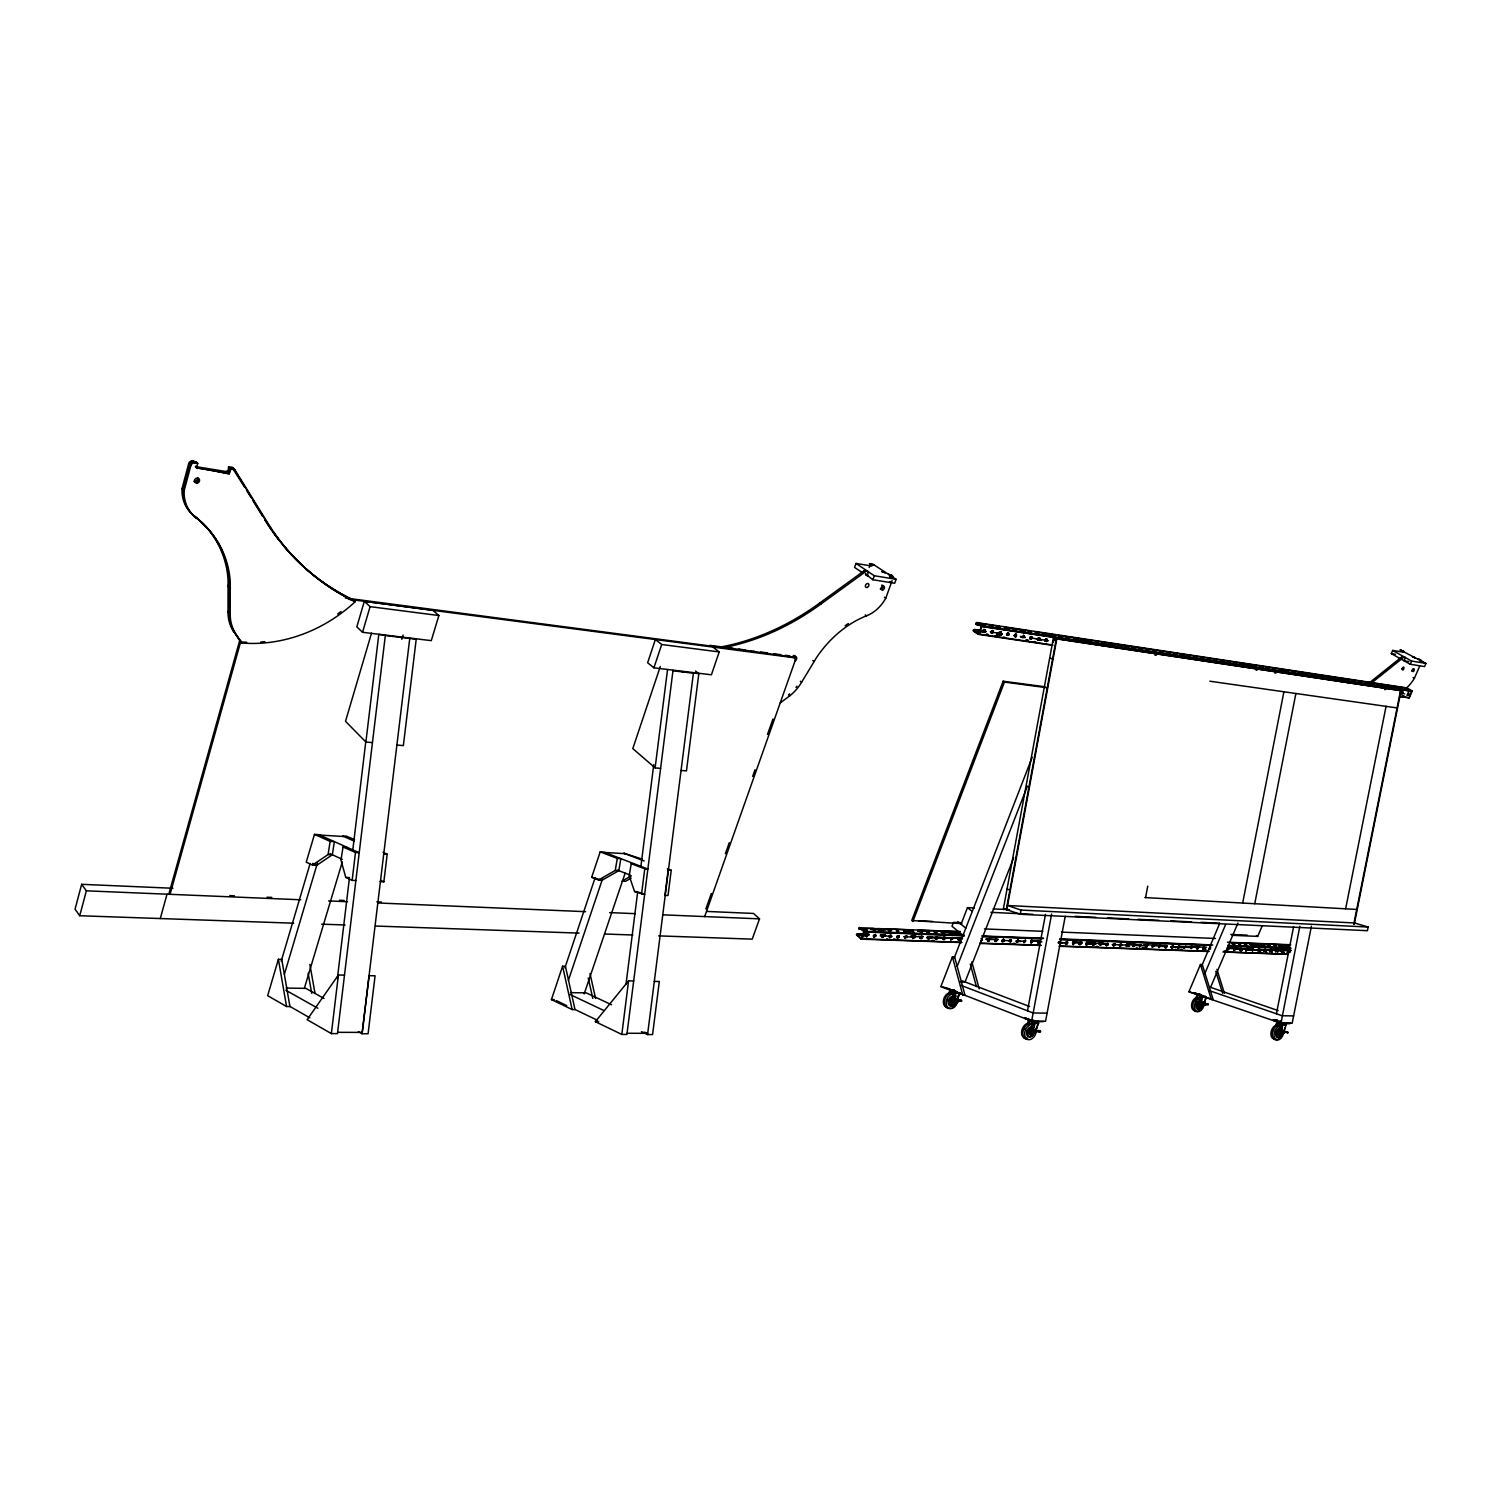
<?xml version="1.0" encoding="UTF-8"?>
<svg xmlns="http://www.w3.org/2000/svg" width="1501" height="1501" viewBox="0 0 1501 1501"><rect width="100%" height="100%" fill="white"/><g stroke="black" fill="none" stroke-linecap="round" stroke-linejoin="round"><path stroke-width="1.5" d="M911.295 930.789L914.015 932.29L911.238 931.07M289.58 552.724A275.959 238.152 -58 0 0 352.604 599.518L353.748 600.588A276.184 238.227 -58 0 1 272.919 531.579A276.222 238.621 -57.9 0 0 353.936 600.738L355.08 601.807A142.182 125.427 -42 0 1 241.811 643.01L232.73 630.251A45.143 38.726 -39.7 0 1 228.002 611.808L228.058 579.799A112.2 98.015 -31.4 0 0 194.192 515.912A38.369 34.335 -39.8 0 1 182.053 488.5L188.694 463.584A3.471 3.133 -38.5 0 1 192.372 460.845L196.687 462.383L192.372 460.845M241.811 643.01L234.944 632.54A45.218 38.782 -39.6 0 1 230.216 614.059L230.272 581.994A112.387 98.184 -31.2 0 0 196.35 518.014A38.426 34.392 -39.6 0 1 184.191 490.546L182.053 488.5M1076.611 640.833L981.748 626.536C978.483 617.699 969.327 626.367 983.324 625.485M1200.068 1005.445L1200.012 1005.745M953.773 1002.387L954.036 1001.355L954.242 1002.33M903.564 930.489L905.891 931.783L903.677 930.376L913.077 930.751M955.987 991.41L953.717 991.973L955.143 991.41L955.799 992.611L954.974 999.816L961.991 1000.904L956.7 1000.698L954.917 999.197M1013.794 630.082C1019.423 630.795 1009.066 627.737 1016.046 630.12M883.076 930.526C876.415 929.813 886.453 930.808 880.149 929.701M1097.944 946.418L1096.405 946.399M906.904 936.324L905.103 937.994L906.51 935.892M960.434 938.425C958.764 943.435 956.794 936.117 960.434 938.425L936.999 937.412M954.43 1001.899A5.704 3.846 -48 0 0 953.904 1002.574L953.022 1001.599L954.861 1001.261M987.264 940.264C989.197 944.373 991.016 935.892 987.602 940.114M994.769 941.052L996.964 939.307M996.927 939.607C996.401 944.936 992.611 937.45 997.114 939.532M1011.393 939.87C1006.496 939.194 1011.674 944.561 1010.923 939.664C1006.42 941.521 1012.875 943.529 1011.149 939.664M1032.707 940.958L1030.755 942.816L1032.013 940.508M1037.66 942.647L1039.949 941.146L1038.054 943.135M1145.957 649.164C1152.618 652.072 1143.33 647.231 1147.402 650.44M1201.232 1006.158L1201.475 1005.201L1200.931 1006.214M1276.056 1031.994C1282.905 1035.446 1278.008 1027.435 1287.464 1032.613M1024.282 636.086L1022.256 637.587L1023.945 635.486M1201.006 1006.739C1198.511 1004.788 1204.327 1004.282 1200.969 1006.702M1196.297 1003.869C1198.323 1013.269 1205.472 1001.674 1208.305 1004.263M1200.519 1005.989L1201.288 1005.051M1199.712 1005.276L1198.999 1006.608L1202.507 996.101L1200.444 1007.377M1281.197 1032.801L1279.509 1035.146M1065.522 943.679C1067.136 938.782 1068.975 945.893 1065.316 943.754M1074.435 942.534L1073.046 944.392M1033.213 1031.3C1031.168 1027.585 1029.855 1041.075 1031.506 1031.262L1032.801 1031.243M1081.264 942.797L1080.739 944.523L1079.163 944.485M1201.475 1005.464L1201.494 1005.407A5.197 3.809 -43.7 0 1 1202.245 1004.788A9.888 7.224 -43.7 0 0 1204.646 1002.161L1206.372 997.433M1088.056 943.041L1085.973 944.729M953.904 1000.567L947.919 1000.454L951.653 1001.317L954.486 999.066L953.454 1000.529M1094.829 943.303L1093.178 945.18M1106.237 945.198L1107.607 943.379M1086.086 944.711L1086.818 942.909L1108.207 943.51L1107.982 945.255L1106.35 945.611M1281.31 1033.945L1280.916 1033.42M953.416 1001.824L955.499 992.292L953.717 991.973L955.368 991.335L953.792 992.067L955.143 991.41L955.255 992.461M1141.21 945.048L1139.859 946.85M1201.738 1004.319L1201.644 1007.265M1028.617 1025.314L1029.555 1020.042A5.16 0.938 10.9 0 0 1033.87 1021.262L1034.921 1021.712C1035.728 1026.778 1028.56 1036.985 1033.682 1032.613M1147.702 945.292L1146.089 947.131M1152.224 946.906L1153.556 945.105M950.677 993.887L950.414 990.529M1158.659 947.15L1160.273 945.311M1166.99 946.024C1165.658 950.508 1163.5 944.448 1167.084 945.743M950.79 990.66L950.884 989.703L950.658 990.791M959.664 992.536L957.676 998.071A10.976 7.374 -48 0 1 955.743 1000.304L955.612 1000.417M1029.029 1024.339L1029.555 1020.042M1028.673 1025.558L1029.217 1020.005L1027.191 1024.001M1184.101 948.088L1185.903 946.343M1196.616 948.557C1198.192 943.885 1199.731 950.64 1196.41 948.632M1198.511 947.206C1196.991 951.784 1195.415 945.123 1198.717 947.131M1200.5 994.975L1197.198 994.431L1195.209 1001.017M1277.933 1022.05C1274.612 1022.894 1289.622 1024.639 1290.672 1023.213M1281.91 1033.87L1281.329 1032.726L1281.704 1034.414A7.58 4.803 -71.2 0 1 1280.897 1036.197M1277.126 1026.084L1276.713 1021.749L1277.145 1023.288M1245.98 950.827L1247.387 948.613L1245.736 950.64M1245.699 950.377L1247.256 948.613M337.369 978.539L349.358 878.648M352.697 850.767L365.794 741.588M372.454 742.601L365.888 742.019L378.796 634.435L385.363 635.242L337.462 1033.626L331.365 1033.607L307.123 1019.686L338.4 975.012L344.479 975.143M331.365 1033.607L338.4 975.012M352.135 880.374L355.474 852.53L343.035 846.958L340.99 860.204L345.755 877.391L352.135 880.374L355.887 880.543M409.754 638.45L362.21 1032.407L337.65 1032.332M362.097 1033.739L369.115 975.669L375.081 975.781L368.083 1033.757L362.097 1033.739L358.326 1031.619M380.166 881.631L383.862 881.8L387.183 854.238L382.999 852.38M1265.512 949.739C1264.011 954.148 1262.566 947.75 1265.737 949.664M625.973 984.525L637.681 891.913M640.889 866.452L653.761 764.591M660.609 768.381L655.111 767.893L667.532 669.634M673.03 670.29L626.911 1034.452L621.808 1034.433L628.581 980.847L633.685 980.96M641.527 894.315L644.755 868.873L631.227 863.657L629.182 875.777L634.567 891.538L644.661 894.465L639.445 892.382M654.323 981.41L659.314 981.504L652.579 1034.564L647.569 1034.564L693.424 673.011L698.828 673.668L686.464 770.914L681.06 770.445M671.228 870.28L668.02 895.515L664.943 895.365L668.151 870.111L671.228 870.28L667.345 868.798M1014.92 943.379L1013.269 943.36M954.598 997.508L955.405 991.523L951.221 1000.942M1033.363 1022.819C1030.08 1020.718 1038.598 1021.993 1043.777 1021.562M228.584 466.792L229.709 467.805L229.071 473.922L195.355 466.53L226.144 471.558L227.946 472.909L228.584 466.792L232.036 467.393L244.719 487.337M1032.557 1031.337L1034.921 1022.106M1401.446 693.837L1403.003 692.055M1032.819 1030.924L1033.964 1023.213L1037.848 1021.412M1413.285 668.808L1411.634 671.022M312.508 865.12L328.081 854.538L330.126 841.386L314.459 834.387L306.242 862.174L312.508 865.12L316.73 865.345L332.34 854.763L334.367 841.648L330.126 841.386M952.366 1003.719L952.872 1000.473L954.298 1000.435L953.604 1003.719M1208.305 1004.732C1202.751 1005.951 1198.999 1001.448 1202.507 996.101M869.06 934.86L856.377 934.616L861.199 939.194L864.107 931.314L964.28 935.123M875.196 930.245L872.287 929.232L874.989 930.47M1201.569 1002.874C1198.398 1008.766 1201.363 993.868 1205.566 996.364M1276.544 1032.707L1279.715 1035.502L1282.267 1023.907L1276.713 1021.749M949.439 1000.417L950.996 1000.623A2.233 1.595 -69 0 0 952.947 1003.325M950.921 1000.604L949.514 1000.417M960.021 1000.435C949.964 1008.991 955.068 998.709 961.015 1000.022C962.873 1003.606 951.672 996.082 952.403 1000.173M954.017 1003.775L954.73 1000.06L954.355 1001.129M955.386 999.441L954.43 999.422M959.889 1000.173L961.203 1000.492L960.115 1000.116M598.524 880.018L615.26 870.449L617.286 858.422L600.194 851.855L591.675 877.259L598.524 880.018L602.089 880.205L618.825 870.655L620.832 858.647L617.286 858.422M1028.823 1031.206L1028.767 1031.093M1028.541 1031.431L1029.667 1031.45M1200.293 1004.263L1199.562 1007.321M1030.849 1030.718C1029.93 1027.472 1045.615 1033.682 1038.748 1030.474M1032.388 1034.564C1040.474 1024.958 1045.184 1037.247 1033.532 1029.555M1039.311 1031.206L1038.11 1030.643M1039.611 1031.318L1038.373 1030.831L1039.968 1031.243M1281.01 1032.05L1282.848 1023.813L1280.259 1024.376L1280.803 1022.688L1280.953 1023.701M1034.02 1030.662L1026.628 1030.868M1280.86 1032.444C1277.351 1040.906 1284.143 1029.48 1287.952 1032.519M1399.682 696.22L1409.27 697.796L1412.103 691.023L1406.962 687.908L1405.311 688.434L1407.619 689.128M1029.292 1019.592L1027.322 1024.132M1198.755 1004.3L1198.342 1004.15M1200.95 1007.19L1201.607 1004.244M1197.104 1004.357C1202.339 1004.751 1202.414 1000.323 1206.541 1004.019M1202.62 1003.325L1201.832 1002.799L1208.38 1004.413M1262.754 667.795L1260.258 667.063M952.703 990.679L953.885 990.848L947.994 988.408M1277.332 1032.313L1278.927 1032.632L1277.951 1032.275M1354.258 924.316L1401.033 690.666L1053.346 638.206L1003.437 908.555L1020.267 914.278L1367.411 930.695L1368.162 927.036L1354.521 922.965L1007.565 905.516L1021.036 910.075L1368.162 927.036M1006.308 909.531L1056.31 638.826L1401.033 690.666M1006.777 909.7L1056.798 638.938L1053.346 638.206M1281.366 1035.427L1281.047 1031.525M1277.464 1022.331L1283.036 1023.701L1281.085 1032.932C1280.147 1028.917 1291.385 1034.902 1287.051 1032.163M1286.094 1031.637L1287.426 1032.407M1020.267 914.278L1021.036 910.075M1024.733 1018.391L1033.401 1021.524M1027.491 1010.83L1045.484 914.39M1065.222 916.342L1045.578 1021.224L1031.637 1021.112L1051.638 914.015M1024.545 1017.847L1032.763 1021.9M1282.117 1031.825L1276.938 1032.519M1145.563 897.598L1147.74 886.172M1200.594 995.182L1201.513 995.651L1194.139 992.649M1242.678 903.039L1283.899 691.792M1254.742 903.715L1295.888 693.5M1364.615 682.561L1366.679 683.649M1188.923 991.767L1213.183 999.628L1202.282 964.543L1200.462 964.486L1188.923 991.767L1281.179 1023.25L1273.355 1020.042M1276.413 1013.794L1293.581 926.849M1279.921 1021.599L1280.766 1021.318M1280.991 1023.232L1299.828 926.323M1311.405 926.248L1292.173 1023.25L1280.672 1023.157M1345.628 908.799L1386.061 706.371M1353.733 924.335L1400.546 690.573M865.533 936.005L868.01 934.598M983.005 631.227L984.112 629.576L985.519 629.913M864.163 931.971L964.411 935.855M981.748 626.536L978.539 634.416L1052.445 645.317M1205.922 997.79L1204.384 1002.068A10 7.317 -43.7 0 1 1202.639 1004.113L1202.526 1004.207M1032.425 637.268L1030.118 636.893L1030.343 639.295M1032.144 637.456L1030.361 639.201M1282.529 952.385C1283.618 946.85 1280.372 955.255 1282.811 949.833M1029.123 1020.999L1028.485 1020.155A5.554 1.013 10.9 0 0 1032.125 1021.731L1034.771 1023.269L1038.429 1023.1M1202.339 1003.906L1201.832 1002.799M172.953 888.273L81.654 884.314L75.05 909.174L79.722 915.741L293.633 923.19M1412.085 691.379L1349.624 681.979M183.141 489.532L189.764 464.578A3.471 3.152 -38.3 0 1 193.441 461.82L197.738 463.377L196.462 467.561M184.191 490.546L190.852 465.591A3.49 3.152 -38.3 0 1 194.53 462.852L197.738 463.377M79.722 915.741L86.364 890.825L81.654 884.314M229.766 472.684L230.816 468.837L229.709 467.805L233.724 468.781L266.184 521.279A276.222 238.621 -57.9 0 0 271.812 529.947M943.003 938.8L944.429 937.187M945.198 937.994L943.773 939.607L942.741 938.932M990.941 632.296L992.799 630.608M160.269 918.556L167.024 894.183M1252.528 945.63L1250.145 944.429M239.766 640.252L169.106 893.076L170.045 894.315L240.911 640.927M941.802 932.796L944.598 933.022M934.054 940.564L932.327 940.395M1018.091 939.945C1015.877 945.292 1018.747 936.53 1016.796 942.497M1198.849 1005.238L1202.489 995.876M1200.444 1005.632L1201.419 1004.694M1280.578 1033.401L1280.691 1034.358L1281.235 1033.307M1025.221 940.208L1023.926 942.759L1025.821 940.62L1023.382 941.277L1024.526 942.459L1025.221 940.058M1276.769 1022.256L1275.719 1025.877L1277.595 1022.162M1196.034 998.915L1197.198 994.431M364.311 601.319L356.825 626.874L362.548 632.296L431.275 640.646L438.874 615.541L432.945 610.288L364.311 601.319L370.09 606.648L438.874 615.541M362.548 632.296L370.09 606.648M948.988 993.662L950.114 989.834L948.895 993.549M960.077 992.987L957.938 998.184A10.845 7.299 -48 0 1 955.293 1001.054M371.535 633.141L345.511 721.306L365.888 742.019M278.398 959.308L267.647 995.67L286.56 1006.514L289.937 1006.552L281.756 959.383L278.398 959.308L286.56 1006.514M281.212 961.184L310.163 863.394M284.402 974.243L317.48 862.812M401.799 639.276L403.075 635.017M1081.245 943.097C1078.863 947.694 1078.525 939.964 1081.527 942.984M304.44 988.014L342.322 861.874M1092.822 944.392L1095.017 943.228M1281.685 1030.812L1282.229 1032.069M1108.207 944.11L1106.049 945.274M1112.935 945.142L1114.98 943.773L1113.836 945.761M956.118 992.874L956.212 991.298M1132.73 945.874L1134.062 944.373M1134.643 945.105C1132.392 949.57 1132.092 942.065 1134.925 944.992M1203.239 995.895L1202.864 997.096L1205.209 997.508M1201.325 1004L1201.888 1002.987M1371.22 684.024L1373.265 684.137L1370.601 683.424M1257.838 950.546L1259.545 949.12L1258.307 951.24M1259.714 949.251C1255.249 948.707 1260.39 953.698 1259.47 949.064M653.911 667.814L661.697 644.511L655.374 639.501L647.644 662.748L653.911 667.814L711.399 674.793L719.204 651.941L712.787 647.006M660.309 666.482L632.803 748.605L655.111 767.893M867.09 930.489C861.18 926.755 870.073 932.477 864.22 929.269M551.43 999.572L562.594 966.231L565.427 966.288L575.014 1009.591L572.162 1009.554L551.43 999.572L554.244 999.61M564.901 967.845L595.203 877.522M568.391 980.341L602.576 878.742M1199.674 995.332L1201.869 996.007L1197.366 994.656L1202.113 995.82M584.17 993.906L625.129 873.226M1029.78 1031.75L1033.195 1021.787M1278.42 1032.801L1281.46 1023.907M1294.406 672.673L1291.854 671.491M705.845 908.968L711.305 893.508M725.358 853.731L729.261 842.68M752.676 776.392L755.022 769.769M767.518 734.421L772.977 718.96M704.644 916.661L796.093 658.001L785.586 655.862M865.57 574.132L872.888 579.742L894.671 583.251L896.097 579.292L873.019 564.226L869.398 563.625L871.875 566.046L855.983 563.438L854.557 567.397L861.893 572.331M869.21 567.472L870.618 563.532M867.559 575.784L868.272 571.675L864.745 570.418L868.272 571.675M872.888 579.742L874.314 575.746L855.983 563.438M953.754 1001.242L953.679 1002.499M706.69 911.426L753.502 913.452L759.525 918.856L752.226 939.138L658.639 935.874M780.314 702.843L789.807 695.807A38.313 28.5 -53.1 0 0 801.628 682.223L816.657 657.4A87.396 62.742 -54 0 1 866.546 615.823A31.258 22.965 -56.3 0 0 885.796 598.13L892.138 580.624M1258.457 945.874L1256.093 944.485M1032.444 1033.157L1032.388 1033.251A2.101 1.445 -69.2 0 1 1031.412 1034.32L1029.648 1033.288M1285.682 946.418L1287.914 946.474M866.208 928.894L859.285 929.213L858.778 928.012L960.377 931.502M1287.108 1023.007L1283.261 1023.025M985.838 631.808C980.059 629.632 965.312 627.287 978.577 634.398M976.382 624.435L976.513 622.953L999.722 626.499M961.559 942.365L861.218 938.763L863.919 931.765L964.13 935.498M978.652 633.91L981.485 626.367M1283.787 1022.95L1286.113 1022.875M1281.967 1032.876A10.226 7.711 -42.3 0 0 1284.424 1030.155L1286.151 1024.958L1284.762 1025.258M1279.546 945.874L1282.117 946.474M1279.415 1035.24L1279.265 1033.157M1285.325 1027.303L1284.143 1030.061A10.338 7.805 -42.3 0 1 1282.361 1032.163M1044.865 686.764L1003.137 681.229L911.707 920.545L961.822 923.64M912.889 921.52L1004.432 682.092L1046.159 687.627M953.36 922.702L951.99 926.267L963.023 935.273M961.034 924.278L967.488 907.636L974.487 907.974M952.422 956.812L940.789 986.776L965.03 995.351L954.617 956.887L952.422 956.812L962.835 995.313M954.186 958.032L1032.219 757.217M952.197 1001.336L951.09 1002.443M957.169 966.419L1027.397 786.13M1013.607 857.934L965.068 981.935L960.452 981.842M951.446 1001.036L955.311 991.279L954.411 992.292L957.263 991.786M1034.02 1021.712L1030.024 1031.844A2.101 1.445 -69.2 0 0 1030.061 1033.795M1281.235 1022.143L1279.452 1021.506M1279.34 1021.956L1280.991 1021.881M1282.286 1023.682L1278.664 1032.894A1.895 1.201 -71.2 0 0 1278.646 1034.658L1278.758 1034.864M1280.484 1021.449C1273.749 1022.5 1285.231 1024.977 1286.188 1023.063M1261.628 952.478L1260.371 952.441M1128.564 946.362L1129.54 946.268M1201.569 966.269L1219.769 923.246M1204.553 974.168L1225.585 924.616M1210.557 987.358L1237.95 923.021M1361.313 682.786L1359.118 682.092M1361.482 682.373L1360.225 682.167M1244.967 945.123L1246.543 944.692M1232.04 935.292L1257.669 936.399L1262.303 925.648M1403.285 652.072L1400.058 649.877L1425.95 663.404L1424.562 666.594L1410.208 664.249L1391.296 653.61L1392.665 650.421L1403.266 652.128M1405.349 657.551L1401.953 656.744L1405.349 657.551L1404.054 660.89L1408.895 661.547M1410.208 664.249L1411.597 661.059L1425.95 663.404M1406.306 688.152A25.555 15.01 -58.4 0 0 1414.43 678.208L1419.608 666.331M1409.045 697.552L1411.803 691.229L1406.812 688.246L1321.236 675.281M1137.608 947.938L1136.276 947.919M1197.685 995.538L1197.76 994.431M1281.085 1032.932L1281.329 1032.256M1034.302 1022.594L1034.771 1023.269A5.272 0.957 10.9 0 0 1038.842 1023.175L1038.317 1022.838M955.574 992.161L959.871 992.93M1032.669 1033.345L1032.913 1032.388L1032.482 1033.476M1032.763 1031.75L1032.313 1033.345M1331.349 678.264L1329.135 677.551M1331.5 677.889C1326.096 675.037 1333.001 679.071 1330.242 677.645M1225.829 950.827L1224.047 950.977M954.523 1002.593L954.73 1001.43M996.814 940.283L994.731 941.352M1282.267 1023.907L1282.999 1025.183M1144.25 947.844L1143.218 947.9M954.373 1000.66C951.071 996.12 955.856 1013.775 947.975 1000.116M1200.012 994.431L1198.68 994.6L1200.425 995.332L1197.817 995.201M1033.044 1022.594L1033.382 1022.444M1198.924 995.069L1200.331 994.9M1197.329 995.426L1198.755 995.257M1032.913 1030.249L1034.133 1030.193M1223.765 661.434L1221.045 661.097M1032.275 1032.35L1031.168 1034.227M1281.704 1034.414L1280.184 1034.076M227.946 472.909L196.331 467.787L228.377 473.603M1201.55 1006.402L1201.382 1004.582M1201.006 996.42L1201.869 996.007L1201.288 996.814M1030.868 940.883L1031.262 943.078L1032.932 941.483L1031.75 940.301L1030.868 940.883L1040.118 941.296M1058.899 942.44L1059.987 941.559M1072.915 942.666L1073.309 944.579L1074.66 943.041L1073.778 942.084L1072.915 942.666L1082.296 942.891M1179.598 946.099L1177.816 946.737L1178.116 948.444M1178.304 946.624L1177.947 948.313L1179.111 946.08L1178.304 946.624L1185.396 946.775M1210.594 948.594L1209.581 949.439M1033.438 1033.514L1031.656 1033.42M621.808 1034.433L595.334 1021.674L628.581 980.847M937.056 932.796L934.354 932.59M1278.064 1026.684L1281.892 1023.72M1198.699 998.897L1201.626 995.801M1198.867 999.122L1201.55 996.27L1200.519 995.801M956.737 932.74L959.571 933.678M952.197 994.6L955.405 991.204M952.328 994.863L955.293 991.729M956.587 932.965L959.308 933.753M921.839 932.196L918.968 931.108L921.689 932.59M954.561 1002.912L953.435 1003.118L953.36 1001.355M1161.174 652.466C1165.921 653.329 1157.196 649.595 1161.324 652.091M1162.787 652.316L1160.873 651.715M952.816 999.872L954.355 999.178M1261.891 944.992L1263.88 945.461M1262.022 944.673L1264.405 946.062L1262.003 945.255M887.841 938.932L886.659 938.894M1176.09 949.401L1174.983 949.382M890.919 930.995C888.16 929.194 887.654 929.963 889.493 931.427M1037.979 1030.774L1031.056 1030.943L1033.27 1029.555M1409.214 697.852L1399.532 696.577M880.018 929.945L882.926 930.92M1290.147 950.264L1290.166 951.559M1033.701 1021.13L1031.318 1020.642L1032.988 1020.605M1124.549 646.274C1131.135 646.912 1121.735 645.824 1126.669 647.381M1030.361 1020.736L1033.645 1022.125L1032.125 1023.494M1126.482 946.399L1127.758 943.941L1126.2 946.212M1028.635 1018.522L1028.391 1018.766A5.835 1.051 10.9 0 0 1029.067 1019.423M1058.862 941.953L1060.288 941.54M1026.346 1018.41L1025.07 1018.353L1026.009 1017.903M1032.106 1023.082L1033.776 1021.506M1279.602 1025.296L1281.01 1023.982M867.015 574.902L865.796 573.87M1033.457 1031.881L1034.377 1031.037A11.37 7.937 -47.4 0 0 1036.384 1028.729L1038.354 1022.95L1036.666 1028.842A11.239 7.843 -47.4 0 1 1033.926 1031.825A5.91 4.147 -47.4 0 0 1033.401 1032.294M1201.4 1006.758L1199.862 1007.021M1090.476 641.921C1092.653 640.27 1085.373 640.383 1091.452 641.509M952.084 933.416C945.349 930.958 955.949 934.41 949.364 933.134M954.711 991.242L951.915 990.96L954.598 991.617M898.686 931.314C891.95 929.738 901.745 930.695 896.847 931.577M226.144 471.558L227.533 470.639M1073.74 638.169L1076.705 639.276L1073.947 638.957M1281.122 1035.352L1285.888 1031.619L1281.741 1031.994M947.957 1000.36L954.899 1000.098M1201.419 1007.19L1206.391 1003.888M1368.912 683.18L1402.009 656.688M1370.282 683.987L1403.529 657.4M1035.971 632.878C1043.57 634.773 1032.388 630.927 1038.11 634.004M1023.701 631.339C1016.984 628.975 1027.022 631.827 1021.599 631.283M953.454 990.266L953.829 990.135A5.61 0.994 10.6 0 1 952.497 989.834M795.098 661.003A2.721 2.008 -53.7 0 0 796.562 657.363A2.721 2.008 -53.7 0 0 793.372 657.138L721.343 646.856A255.808 202.447 -59.8 0 0 819.94 602.839L864.651 570.418M722.638 647.832A255.996 202.485 -59.8 0 0 821.272 603.777L866.096 571.318L864.238 570.493M997.264 635.617L995.726 635.617M994.825 635.692L997.377 635.749M1005.088 628.206L1007.846 629.426M1284.181 952.216L1281.122 951.765L1283.074 950.02M1252.472 950.902L1252.979 948.651M1152.974 650.158C1159.56 652.109 1150.554 649.82 1154.269 651.002M869.192 934.466L856.808 934.222L861.218 938.763M984.243 632.071L985.35 630.045M1031.9 1032.219L1032.106 1033.382A2.308 1.614 -69.2 0 1 1029.855 1034.17A2.308 1.614 -69.2 0 1 1029.817 1031.112A2.308 1.614 -69.2 0 1 1032.163 1030.268A2.308 1.614 -69.2 0 0 1029.817 1031.112A2.308 1.614 -69.2 0 0 1029.78 1034.151A2.308 1.614 -69.2 0 0 1032.2 1033.326M1093.91 942.778C1082.653 936.361 1086.311 950.433 1088 942.778M1407.844 695.169L1408.445 692.749M1038.654 942.984L1039.686 940.958M1408.219 693.012L1407.169 694.963M867.24 930.095L864.332 929.025M1384.672 689.597L1385.723 689.466M1274.987 673.161L1276.056 672.955M951.653 937.581C950.715 943.322 952.966 933.697 950.715 939.907M1155.001 655.205L1156.352 655.168M1282.867 952.347L1283.711 952.403M1033.138 1029.93L1034.114 1030.924M631.396 875.852L622.052 881.125L625.561 881.293L631.152 878.141M1252.547 945.367L1250.145 944.26M1279.49 1035.052L1279.659 1034.977A2.101 1.332 -71.2 0 1 1277.989 1033.213M1201.869 996.007L1200.406 995.557M1258.495 945.592L1255.999 944.711M1287.802 946.756L1285.475 945.536L1287.82 946.925M1266.75 952.422L1265.643 952.347M1145.807 649.464L1147.439 649.783M921.558 936.418L920.282 938.331M1246.674 945.067L1244.198 943.904L1246.581 945.311M1240.67 944.842C1234.572 942.834 1243.616 944.804 1238.963 944.88M1270.915 949.551L1269.752 951.709L1271.535 950.733L1270.127 949.664L1269.921 951.84L1270.897 949.345M1240.22 950.565L1241.477 948.576M1252.979 948.876C1252.378 953.679 1252.566 946.118 1252.453 951.202M1234.967 948.182L1233.803 950.377L1235.173 948.032M1120.159 946.118C1124.287 942.647 1117.044 945.067 1120.703 946.193C1124.437 942.928 1116.969 943.754 1120.14 946.343M1038.373 640.233L1039.724 638.225M1402.197 656.594L1403.923 657.307M1003.437 939.42L1002.086 941.596M981.035 938.519L982.329 939.382L980.622 941.014M958.745 940.151L959.965 937.731M928.631 939.044L929.607 936.586L928.293 939.232M890.055 937.618L891.05 934.973L889.474 937.656M874.314 937.037C879.004 933.941 870.636 934.147 874.239 937.281M1401.427 694.344C1405.518 689.86 1399.457 696.445 1402.928 691.98M1408.482 692.918L1407.413 695.357M936.774 932.965L934.316 931.915M1262.885 667.495L1261.309 667.138M1256.056 670.103L1257.031 670.253M1054.227 639.858L1052.783 642.222M1008.165 632.953C1003.906 635.317 1010.342 636.818 1008.503 632.878M1289.434 1023.044L1289.565 1023.438M1023.682 635.486C1019.554 638.113 1026.759 638.507 1023.682 635.298M1277.163 1023.1L1280.466 1023.044M1277.82 1021.487L1281.16 1022.631L1277.895 1021.28M1280.953 1024.226L1279.884 1023.382L1280.766 1023.851M1277.389 1020.455L1273.204 1020.136L1282.379 1023.157M1276.901 1021.28L1280.653 1021.562M1273.692 1020.549L1274.499 1020.886M1180.499 654.699L1183.463 655.412L1180.537 654.886M1206.072 1003.888L1206.466 1003.963M1294.556 672.298L1293.337 671.904M1206.316 997.396L1204.083 997.377M1199.749 994.844L1201.307 995.426M1032.069 1020.98L1033.776 1020.961M1254.93 666.012L1253.598 665.75L1255.643 666.876M1032.988 1031.712L1026.89 1031.581M914.24 936.005C911.782 941.765 915.535 932.402 912.777 938.538M1285.513 1031.881L1285.55 1031.806M1287.389 952.347C1287.37 948.82 1290.898 951.24 1287.183 952.309M1285.644 1031.9L1287.37 1032.275M1383.622 685.694L1384.879 685.844M1265.268 949.289L1264.03 951.615L1265.474 949.345M1275.381 951.747C1278.871 951.672 1275.775 947.337 1275.531 951.728M1227.724 950.152C1227.687 946.343 1231.026 948.857 1227.63 949.964M1204.421 947C1200.162 949.064 1206.485 950.208 1204.384 946.85M1210.613 947.225L1209.187 949.476M1203.145 949.232C1207.404 947.169 1201.081 946.024 1203.164 949.382M1158.978 947.6C1160.986 942.103 1158.34 950.808 1160.235 945.18M1171.756 948.069L1173.013 945.668M1191.963 946.512C1188.529 947.863 1192.826 950.508 1191.925 946.38M1140.873 944.579C1138.584 950.077 1142.13 941.277 1139.409 946.887M1147.364 944.823L1146.107 947.262M1153.837 945.086C1149.184 947.975 1158.247 945.03 1152.017 946.981M1167.196 945.949L1165.114 947.638M1113.254 945.911L1114.868 945.217L1114.718 943.585M1113.798 946.08L1112.785 944.617L1114.793 943.641M1080.889 942.309L1079.294 944.467M1087.156 942.403L1088.263 942.966M1038.598 943.303L1037.698 941.465L1039.799 940.939M928.312 939.082L930.057 938.331L929.851 936.586M935.911 939.363L937.224 936.718M889.737 937.656C894.709 937.149 888.254 932.628 889.305 937.431M937.187 936.868L935.517 939.138M1198.154 1004.131L1199.093 1004.413M1039.255 637.644L1037.679 638.976L1038.354 640.439M1000.585 631.771L998.822 633.966M873.995 937.074L875.946 935.967L875.346 934.372M875.289 934.523L873.563 936.83M1279.64 945.592L1281.967 946.568M897.467 937.937C902.214 936.305 895.534 933.735 897.223 937.9M1407.338 695.263L1409.026 694.306L1408.632 692.824M1199.655 995.219L1201.194 996.345M1028.448 1031.393L1029.761 1031.487M958.97 992.949L957.188 992.912M1199.824 1004.075L1196.428 1004.394M1008.484 632.953C1002.63 634.416 1011.712 637.569 1008.222 632.784M949.439 932.496L951.953 933.66M895.384 939.288L893.639 938.857M627.099 1033.27L647.663 1033.326L644.154 1032.106M595.334 1021.674L598.711 1021.693M1273.411 1020.042L1277.464 1020.08M1047.079 1013.156L1033.157 1012.987L961.24 985.463M1293.618 1015.896L1282.135 1015.764L1209.206 990.585M286.222 988.071L305.885 988.39L324.047 998.446M570.455 992.63L586.216 992.874L611.545 1004.751M985.575 631.621L973.53 630.364L978.539 633.966L1052.97 645.036M1260.127 666.707L1261.609 667.082M941.971 932.196L944.467 933.397M321.702 924.166L345.099 924.972M375.531 926.042L579.086 933.115M604.828 934.016L632.897 934.992M980.115 943.078L1040.831 945.236M1059.387 945.949L1208.718 951.315M1224.929 951.934L1287.989 954.186M861.067 939.157L961.803 942.553M979.965 943.454L1041.094 945.424M1059.256 946.305L1208.962 951.503M1222.959 952.009L1288.233 954.373M981.692 935.986L1043.551 938.2M1059.875 938.838L1212.752 944.955M1227.724 945.367L1290.672 947.806M982.817 936.361L1043.401 938.575M1059.744 939.345L1211.251 945.067M1227.612 945.836L1290.522 948.144M983.061 936.568L1041.338 938.819M1060.006 939.532L1211.532 945.386M1227.856 946.024L1290.804 948.444M857.24 933.828L868.948 934.26M880.674 934.71L885.346 934.879M911.126 935.855L915.816 936.042M927.524 936.493L932.215 936.662M1030.643 940.395L1040.005 940.752M1072.821 941.99L1082.183 942.347M1098.582 942.966L1103.273 943.135M1126.707 944.035L1136.088 944.392M1145.451 944.729L1166.54 945.536M1189.974 946.418L1199.355 946.775M1227.462 947.844L1241.533 948.369M1246.205 948.557L1253.448 948.895M1269.64 949.439L1290.729 950.246M880.524 935.085L885.609 935.085M910.994 936.249L915.666 936.418M918.406 936.343L923.096 936.511M927.393 936.868L962.535 938.181M985.969 939.063L998.071 939.345M1030.887 940.583L1040.249 940.939M1072.671 942.347L1082.427 942.534M1126.951 944.223L1136.332 944.579M1143.368 944.842L1148.04 945.011M1152.336 945.349L1166.784 945.724M1178.116 946.324L1206.635 947.225M1227.33 948.182L1253.485 949.007M1257.782 949.326L1290.991 950.414M880.768 935.292L885.459 935.479M911.238 936.455L922.946 936.887M927.637 937.074L932.327 937.243M986.213 939.27L997.94 939.72M1086.987 943.06L1094.004 943.341M1098.694 943.51L1108.076 943.866M1126.819 944.561L1140.873 945.105M1152.599 945.536L1166.652 946.062M1190.087 946.943L1199.449 947.3M1227.574 948.369L1253.354 949.345M1258.044 949.514L1265.062 949.777M1269.752 949.945L1290.841 950.752M856.808 934.973L868.516 935.423M880.243 935.855L891.95 936.286M903.677 936.737L915.385 937.168M927.093 937.618L945.855 938.313M957.563 938.763L962.254 938.932M1002.086 940.414L1011.468 940.771M1016.139 940.958L1025.521 941.296M1037.229 941.746L1041.919 941.915M1058.318 942.534L1067.699 942.872M1086.443 943.585L1095.824 943.941M1100.496 944.11L1107.532 944.373M1112.222 944.542L1128.621 945.161M1133.311 945.349L1147.364 945.874M1159.091 946.305L1166.108 946.568M1170.799 946.737L1191.888 947.544M1234.066 949.12L1241.102 949.382M1245.792 949.551L1271.553 950.527M1276.244 950.696L1283.28 950.959M856.658 935.367L863.694 935.63M926.961 937.994L931.652 938.163M1016.008 941.315L1020.68 941.483M1058.186 942.891L1062.858 943.06M1086.292 943.941L1095.674 944.279M1170.649 947.093L1180.03 947.431M1245.642 949.889L1259.695 950.414M1227.48 942.215L1290.729 944.748M859.079 928.462L873.526 928.406M878.216 928.594L913.359 930.001M918.049 930.188L957.882 931.765M1229.675 942.647L1288.252 944.973M877.935 929.363L891.988 929.907M917.768 930.939L929.475 931.408M941.183 931.858L957.938 932.534L959.327 934.166L956.7 933.284L957.582 932.459M1250.483 944.148L1269.227 944.898C1273.036 947.469 1265.362 944.429 1269.246 945.011M1278.589 945.274L1287.971 945.63M859.435 928.819L866.452 929.1M878.179 929.569L885.196 929.851M918.012 931.145L922.702 931.333M948.463 932.346L957.844 932.721M1250.727 944.335L1264.78 944.88M1278.852 945.442L1288.214 945.818M859.041 928.988L866.321 929.475M870.749 929.457L882.719 930.132M903.564 930.751L913.171 931.333M941.052 932.234L957.694 933.097M1250.352 944.542L1259.714 944.861M1278.458 945.592L1288.083 946.137M229.766 895.628L234.437 895.834M267.103 897.204L271.775 897.41M339.451 900.262L344.123 900.45M376.789 901.838L381.46 902.026M86.364 890.825L300.782 899.774M328.625 900.9L347.481 901.726M377.802 902.964L585.596 911.67M609.65 912.608L635.411 913.677M663.517 914.86L759.525 918.856M984.468 928.913L1042.801 931.333M1061.47 932.102L1215.491 938.481M918.687 920.845L932.665 921.445M953.642 922.365L960.621 922.665M1230.82 934.41L1247.125 935.123M993.155 908.874L1009.479 909.681M345.755 877.391L349.489 877.578M634.567 891.538L637.7 891.688M990.941 912.345L1032.932 914.334M1074.922 916.342L1095.918 917.336M1107.588 917.88L1128.583 918.893M1137.927 919.325L1158.922 920.319M1170.592 920.882L1191.588 921.877M1200.913 922.327L1219.581 923.209M591.675 877.259L602.089 880.205M1280.935 1022.988L1282.248 1023.307L1281.16 1022.856M1283.899 1025.221L1285.588 1024.714M328.081 854.538L332.34 854.763M615.26 870.449L618.825 870.655M1273.936 1020.173L1274.781 1020.549M355.474 852.53L359.227 852.737L318.681 834.631L314.459 834.387M383.505 854.031L387.183 854.238M644.755 868.873L647.869 869.041L603.74 852.061L600.194 851.855M1144.907 897.56L1356.716 909.437M343.035 846.958L346.769 847.183M631.227 863.657L634.341 863.844M1033.476 1021.112L1032.219 1020.699M319.6 835.044L343.748 836.526M604.734 852.455L625.054 853.675M953.548 1000.548L951.99 999.854M1342.063 679.202L1340.843 679.109M1349.249 680.647L1346.96 679.503L1348.724 680.403M1051.394 635.092C1058.186 637.606 1048.899 633.066 1052.689 635.655M1105.393 644.192L1103.104 642.616L1104.492 643.479M396.902 745.04L403.356 745.603L416.209 639.238L385.269 635.523M1007.997 629.013L1005.257 627.887M1200.8 1004.319L1197.873 1004.563M1242.002 950.377C1237.03 951.784 1242.79 945.743 1241.552 950.808M1282.755 1023.907L1285.55 1023.663M1278.589 1022.95L1284.124 1025.314M1285.644 945.799L1287.633 946.643M681.623 671.604L686.163 672.167M672.973 670.759L693.406 673.236M1201.513 994.863L1199.43 994.3L1201.644 994.994M1199.412 995.238L1200.5 995.369M661.697 644.511L719.204 651.941M348.701 599.274L796.093 658.001M709.954 645.355L733.107 648.413M738.736 649.145L745.246 650.008M760.669 652.034L767.405 652.916M774.122 653.817L780.858 654.699M785.342 655.28L789.826 655.881M345.286 597.961L723.013 647.644M727.647 648.244L732.282 648.864M739.224 649.764L746.185 650.683M750.819 651.303L755.453 651.903M762.414 652.822L767.049 653.423M773.991 654.342L778.625 654.943M348.176 598.937L352.604 599.518M1306.545 674.174L1304.313 673.067L1306.639 674.587M1378.687 685.094L1376.53 683.949L1378.819 685.225M1209.825 681.21L1397.075 707.928M974.149 629.482L985.988 631.377M990.341 631.902L1002.18 633.797M1020.417 636.386L1025.314 637.25M1029.686 637.775L1048.448 640.702M1400.095 693.162L1404.73 693.856M997.133 633.347L1001.767 634.041M1036.459 639.201L1041.094 639.895M997.396 633.535L1002.03 634.21M1020.53 636.968L1025.164 637.662M1036.741 639.388L1041.356 640.083M973.68 630.739L985.256 632.465M996.814 634.173L1001.448 634.867M973.53 631.152L980.472 632.184M996.664 634.585L1001.298 635.279M912.777 938.463L914.784 937.693L914.297 935.836M1004.338 627.212L1029.78 631.058M1034.414 631.771L1316.602 674.568M976.269 623.834L985.519 625.223M1020.492 630.664L1025.108 631.358M1050.569 635.204L1055.184 635.917M1080.364 639.595L1087.568 640.814M1101.453 642.916L1106.068 643.61M1110.496 643.948L1115.055 644.848M1179.824 654.642L1184.458 655.337M1239.957 663.742L1244.592 664.455M1249.226 665.149L1253.842 665.844M1298.065 672.654L1302.699 673.367M1320.918 675.994L1335.083 678.264M1397.262 687.552L1401.878 688.265M976.119 624.247L980.735 624.941M1087.137 641.04L1081.489 639.632M1179.673 655.036L1184.289 655.731M1239.807 664.117L1244.442 664.83M1279.133 670.065L1283.768 670.778M1330.017 677.758L1334.652 678.471M1020.342 631.077L1024.958 631.771M1050.4 635.617L1055.034 636.311M1080.476 640.158L1087.418 641.208M1179.936 655.205L1184.57 655.899M1240.089 664.286L1244.704 664.981M1323.357 676.876L1334.914 678.621M981.616 625.786L1411.972 690.779M1094.098 642.897L1074.885 639.989L1099.051 645.074M1337.335 679.597L1321.499 677.214L1345.815 682.186M1076.348 640.664L981.448 626.217L976.588 622.99M1101.753 644.361L1323.863 677.852M1328.498 678.546L1344.708 681.116M1349.305 681.679L1411.803 691.229M1102.053 644.68L1321.856 677.795M1328.798 678.846L1335.74 679.878M976.738 622.577L1406.962 687.908M874.314 575.746L896.097 579.292M1391.296 653.61L1395.423 654.286M230.816 468.837L234.982 469.982L267.309 522.31A276.447 238.678 -57.9 0 0 355.08 601.807M892.044 575.596L888.611 574.358L892.044 575.596A2.777 2.026 -56.8 0 1 892.926 578.429M229.709 467.805L233.368 468.518M1194.834 992.912L1195.809 993.212L1194.327 992.968M1202.113 995.951L1203.22 996.232M1280.278 1021.393L1281.46 1021.581M1283.599 1023.175L1282.154 1023.25M1281.779 1023.963L1282.999 1024.038M955.799 992.123L954.373 992.048M1206.316 1003.625L1208.174 1004.507M1216.504 660.553L1214.215 659.858L1216.636 660.984M954.073 1000.829L954.749 1002.668L952.985 1002.555M979.309 632.784L979.384 633.535M1176.015 654.849L1173.613 653.704L1176.052 654.398M1335.121 679.259L1361.651 684.569M1323.751 677.551L1348.067 682.523M1279.509 669.615L1282.004 670.347L1279.546 670.046M1275.137 669.821L1272.773 668.714L1274.124 668.921M928.575 939.288L927.862 937.337L930.113 936.793M1199.693 1007.058L1198.605 1006.045M1389.157 686.332C1393.528 687.983 1385.836 684.287 1389.138 686.464M960.002 937.787L958.257 938.144L958.201 940.189M944.504 936.962L945.461 937.862M1091.396 642.484L1118.283 647.963M1077.605 640.402L1101.79 645.486M1003.475 939.194L1003.869 940.883L1001.974 941.615M1016.552 942.29L1018.466 941.615L1018.091 939.795M1060.025 941.333C1061.882 943.566 1057.905 945.499 1060.607 941.746M1073.027 944.617L1072.427 942.778L1074.303 942.103M954.167 991.41L955.105 991.523M1094.698 942.872L1093.066 943.228L1092.859 944.973M906.754 935.949L905.178 936.23L905.159 938.069M1033.945 1020.774L1031.412 1019.967M1033.776 1021.749L1031.018 1021.055M1033.589 1022.425L1029.986 1020.342L1030.755 1021.13M1128.02 944.148C1123.142 944.298 1129.202 948.763 1127.945 944.091M1049.668 658.132L1052.614 658.789M1134.081 944.148L1134.418 946.249L1132.467 945.986M1235.511 663.292C1239.788 664.249 1231.589 661.266 1235.511 663.104M1173.257 945.855L1171.474 946.493L1171.774 948.219M1177.872 948.257L1179.636 947.619L1179.354 945.911M1286.488 1031.731L1288.008 1032.2M999.066 634.51L1000.886 633.535L1000.604 631.658M1210.575 947.093L1208.924 949.289M1000.867 631.846L999.009 632.277L998.915 634.285M1240.22 950.79L1239.732 949.064L1241.627 948.557M1233.709 950.321C1238.513 949.889 1232.133 946.305 1233.972 950.508M904.315 930.714L906.304 931.971L904.296 931.765M950.677 939.851L952.666 939.194L952.516 937.45M1266.056 951.334L1266.093 952.178M1260.165 951.109L1260.202 951.972M1201.569 995.294L1200.05 995.182M1097.906 643.047L1095.674 641.94L1097.1 642.109M1289.04 1022.95L1290.034 1023.382M1281.385 1022.369L1278.739 1021.599M1279.565 1022.331L1281.254 1023.044M1280.259 1022.95L1281.366 1023.307M1280.072 1023.326L1280.709 1024.339M1281.179 1023.963L1279.284 1023.082M1197.404 1004.751L1196.616 1004.488M953.041 989.853L954.298 990.041M952.76 990.266L954.28 990.735M953.229 990.923L954.223 991.129M988.465 635.111L986.457 634.191M1021.487 630.551L1023.607 631.583M1201.532 657.813C1204.065 658.132 1204.703 659.446 1201.513 658.376M897.204 937.862L898.986 937.562L899.268 935.705M1354.634 681.398L1352.926 680.403L1354.803 681.848M1404.204 696.614L1402.234 695.695M1236.055 663.911L1234.047 662.842L1236.186 663.404M982.498 624.66L984.525 625.711L981.973 625.129M1278.42 1021.975L1280.653 1022.894M1279.546 1022.725L1280.559 1023.25M953.491 990.416L952.272 990.06M1206.11 949.195L1204.928 949.326M1278.026 951.859L1277.276 952.309M1097.325 642.428C1101.584 642.916 1092.334 640.402 1097.831 642.409M1406.081 688.434L1407.732 689.71M1336.603 679.071L1334.764 678.058L1336.622 678.546M1007.04 889.061L1009.91 890.018M1244.967 944.279L1246.205 944.861M1238.963 944.035L1240.577 945.086M1045.128 634.248L1043.608 634.154M1045.165 634.529L1046.722 634.735L1043.964 634.435M1272.248 951.653L1271.009 951.615L1271.966 952.403M953.979 990.472L951.99 990.566M1031.243 1019.911L1032.181 1020.155L1030.493 1019.836M1030.699 1019.892L1032.106 1020.567M1054.265 639.67L1052.651 642.315M1140.31 648.92L1141.792 649.126L1138.978 647.982L1141.642 649.52L1140.16 649.314M1209.637 987.039L1278.158 1010.586M1299.51 672.992L1300.823 673.18L1298.14 672.092L1300.654 673.555L1299.003 673.217M1003.4 637.175L1005.032 637.325M988.24 634.585L987.114 634.116M980.247 632.615L978.558 632.371L979.534 633.103M1274.33 669.183C1278.083 669.652 1269.583 667.213 1275.1 669.39M1255.117 666.275C1259.058 666.857 1250.333 664.211 1255.624 666.313M1195.509 657.025C1191.25 656.181 1199.505 659.089 1195.622 657.269M1111.34 644.21L1113.104 645.205L1111.566 644.98M1403.041 695.676L1404.317 696.22M1342.326 679.465L1343.601 679.653L1340.993 679.24M1199.393 994.769L1201.382 995.069L1193.839 992.912M896.998 930.526L898.574 931.558M889.53 581.694L891.219 581.638M1026.722 640.195L1028.298 640.233M1383.453 685.488L1382.177 685.207L1384.597 686.07M1067.83 638.432L1066.16 637.512L1069.256 638.169L1066.404 636.968L1067.605 637.887M1279.321 1031.787L1280.991 1032.388M642.222 859.097L623.703 853.168L644.173 860.974M961.991 980.772L1029.63 1006.514M1034.058 641.659L1035.671 641.696M946.474 988.127L953.323 990.773M942.984 986.832L1031.637 1021.112M617.53 870.148L630.195 875.102M1279.021 1022.181L1280.128 1022.725M1199.881 995.595L1198.736 994.9M960.058 1000.21L961.203 1000.567M1030.624 1030.624L1032.275 1031.281L1027.059 1031.3M1241.965 664.061L1243.353 664.887L1240.633 663.78L1243.522 664.511L1240.783 663.404L1242.134 664.305M1161.249 651.828L1162.6 652.597M1052.726 635.411L1054.115 636.293L1051.507 635.58M1126.444 646.668L1124.737 645.993M1104.492 643.254L1105.505 643.723M1082.559 639.933L1083.947 640.796L1081.358 640.083M1282.361 1030.962L1283.787 1032.256M1037.491 633.347L1036.14 632.559M928.387 931.971L926.455 931.802L927.749 932.834M1154.363 650.815L1155.676 651.659L1153.425 651.078M1289.997 952.441L1288.496 952.385M354.574 839.697L346.656 836.226L342.509 835.963L354.367 841.198M1032.013 1020.661L1030.324 1019.967M953.51 990.716L951.972 989.834M1365.854 682.955L1364.747 682.28M329.957 853.675L342.303 859.322M380.616 880.318L383.862 881.8M1292.943 671.923L1291.704 671.604M1371.689 683.818L1370.751 683.068L1373.115 684.494M1034.208 1029.799L1035.671 1031.149M955.443 999.047L956.887 1000.379M1132.392 647.944L1134.568 648.451L1131.867 647.606M312.546 863.375L316.73 865.345M1180.593 949.326L1182.3 949.364M570.155 994.544L603.777 1010.473M641.415 1031.637L647.569 1034.564M556.327 1000.604L566.703 1005.595M574.508 1009.254L597.586 1020.361M1310.992 674.906L1313.037 675.45L1310.711 674.737M1202.695 1002.968L1203.933 1004.188M883.639 934.992C879.023 933.772 882.869 940.677 883.92 935.461C879.811 933.566 882.701 940.508 883.564 934.973M1027.303 640.139L1028.241 640.871L1025.577 640.101M951.653 1003.231L951.484 1002.931A2.026 1.445 -69 0 1 951.259 1002.049M1142.073 947.825L1144.081 948.05M1341.219 679.371L1343.451 680.028L1341.143 678.865M1276.263 1032.238L1281.648 1031.225M1392.665 650.421L1411.597 661.059M863.901 936.868L861.63 936.343L862.381 937.356M285.847 990.247L317.837 1008.24M1413.041 677.42L1414.43 678.208M289.881 1006.42L309.844 1017.828M859.473 927.374L864.069 931.277M1399.814 687.758L1402.028 688.94L1399.664 687.627M904.915 937.862L906.904 937.431L906.51 935.742M980.603 941.165L982.48 939.926L981.917 938.425M863.919 570.661L865.514 571.431M989.703 939.044C985.482 937.825 988.896 944.223 989.591 939.063M998.822 634.36L1000.923 634.079L1000.848 631.827M865.477 574.77L866.827 575.671M884.445 597.229L885.796 598.13M1003.137 681.229L1004.432 682.092M1039.255 637.531C1041.375 643.216 1034.039 636.987 1039.912 638.094M983.005 631.996C988.315 633.197 982.93 626.011 983.005 631.602M865.214 614.903L866.546 615.823M1067.624 941.99C1063.515 940.827 1066.779 946.981 1067.511 942.009M819.94 602.839L821.272 603.777M1094.454 942.684L1094.285 945.03L1092.559 944.504M1108.32 943.529L1106.5 943.735L1106.612 945.818M1256.45 935.536L1257.669 936.399M812.754 660.553L814.049 661.509M1164.964 947.656L1166.465 947.694L1166.934 945.761M800.333 681.248L801.628 682.223M753.934 651.153L755.228 652.128M789.807 695.807L788.513 694.832A38.275 28.5 -53.1 0 0 789.657 693.875M897.448 938.069L897.354 936.305L899.38 935.667M1246.018 950.959L1247.631 949.852L1247.218 948.482M1013.175 629.745L1015.877 630.439M695.526 671.06L698.828 673.668M967.488 907.636L972.273 911.463M957.901 921.727L965.8 928.143M1045.071 641.19C1049.349 641.884 1045.69 635.917 1045.203 641.096M859.473 927.843L863.882 931.614M992.818 630.533L992.386 633.103L990.66 632.484M232.242 467.486L233.8 468.856M231.829 467.336L233.274 468.462M233.162 468.425L234.982 469.982M232.955 468.35L234.175 469.4M1223.596 661.81L1221.063 660.59M227.233 471.746L229.465 473.791M1264.274 945.292L1262.135 944.917M266.184 521.279L267.309 522.31M188.694 463.584L190.852 465.591M194.53 462.852L193.441 461.82A3.471 3.152 -38.6 0 0 189.801 464.616M195.618 466.248L196.706 467.261M196.425 467.524L197.513 468.556M1030.662 1034.733L1026.684 1030.849M194.192 515.912L196.35 518.014M228.19 585.146L230.403 587.36M228.246 586.647L230.441 588.861M228.002 611.808L229.09 612.915A45.199 38.782 -39.5 0 0 233.856 631.414L240.723 641.884A142.07 125.371 -42 0 0 246.727 642.24M230.216 614.059L229.128 612.952L229.146 580.887A112.294 98.053 -31.4 0 0 195.28 516.963A38.407 34.373 -39.5 0 1 183.122 489.345M232.73 630.251L234.944 632.54M239.578 640.702L240.667 641.828M920.113 938.388L921.952 938.519L922.121 936.305M247.121 491.202L250.686 497M253.069 500.865L262.619 516.306M1183.876 948.163C1188.736 945.011 1181.681 949.964 1185.828 946.268M865.308 936.117L866.827 936.568L867.878 934.673M1216.936 969.327L1224.422 993.324M1215.81 971.447L1222.621 993.287M1200.462 964.486L1211.363 999.591M971.822 961.878L979.215 988.878M970.284 964.074L976.419 986.589M590.006 973.567L595.597 998.446M588.223 978.033L592.801 998.409M562.594 966.231L572.162 1009.554M309.863 964.43L315.022 993.381M308.155 973.267L311.72 993.343M1421.334 662.373A2.289 1.332 -58.6 0 0 1421.015 660.14L1418.257 659.145L1419.627 659.371A2.27 1.332 -58.6 0 1 1420.115 661.115M1402.272 691.192A25.555 15.01 -58.4 0 1 1400.921 691.98M1199.093 1010.642A7.336 4.803 -71.1 0 1 1193.126 1008.972A7.336 4.803 -71.1 0 1 1194.909 999.816A7.336 4.803 -71.1 0 1 1201.475 998.334M1202.226 1006.364A7.336 4.803 -71.1 0 1 1201.4 1008.072M1195.059 1010.698A6.961 4.578 -71.1 0 1 1192.526 1001.298A6.961 4.578 -71.1 0 1 1200.612 999.234M1203.99 1001.655A6.98 4.578 -71.1 0 1 1199.186 1011.524A6.98 4.578 -71.1 0 1 1194.552 1004.882A6.98 4.578 -71.1 0 1 1201.738 998.465M1202.395 1005.013A4.653 3.04 -71.1 0 1 1197.854 1009.404A4.653 3.04 -71.1 0 1 1196.616 1003.381A4.653 3.04 -71.1 0 1 1201.588 1001.092M1202.339 1005.163A3.921 2.57 -71.1 0 1 1198.305 1008.785A3.921 2.57 -71.1 0 1 1197.779 1003.193A3.921 2.57 -71.1 0 1 1202.076 1002.462M1200.387 1006.533A2.026 1.332 -71.1 0 1 1198.53 1006.627A2.026 1.332 -71.1 0 1 1198.792 1003.981A2.026 1.332 -71.1 0 1 1200.706 1003.437M1194.777 1000.717A4.653 3.04 -71.1 0 1 1195.565 1000.022M1277.22 1039.611A7.58 4.803 -71.2 0 1 1272.604 1031.525A7.58 4.803 -71.2 0 1 1281.066 1026.177M1279.809 1037.716A7.58 4.803 -71.2 0 1 1278.552 1038.88M1275.681 1038.711A7.205 4.559 -71.2 0 1 1271.309 1031.037A7.205 4.559 -71.2 0 1 1279.34 1025.952M1283.787 1031.281A7.205 4.559 -71.2 0 1 1277.914 1040.005A7.205 4.559 -71.2 0 1 1274.311 1032.407A7.205 4.559 -71.2 0 1 1281.441 1026.328M1282.023 1033.082A4.803 3.04 -71.2 0 1 1277.426 1037.641A4.803 3.04 -71.2 0 1 1276.244 1031.45A4.803 3.04 -71.2 0 1 1281.254 1029.029M1281.985 1033.232A4.053 2.552 -71.2 0 1 1278.12 1037.078A4.053 2.552 -71.2 0 1 1277.126 1031.862A4.053 2.552 -71.2 0 1 1281.347 1029.836M1280.597 1031.787A2.101 1.332 -71.2 0 0 1278.664 1031.787A2.101 1.332 -71.2 0 1 1280.672 1031.825M1279.771 1035.015A2.101 1.332 -71.2 0 1 1278.064 1033.251M1273.43 1029.836A4.034 2.552 -71.2 0 0 1272.979 1030.774A4.803 3.04 -71.2 0 1 1273.542 1029.63M950.715 1008.24A8.068 5.779 -69 0 1 944.823 999.572A8.068 5.779 -69 0 1 954.767 993.981M955.931 1002.799A8.068 5.779 -69 0 1 952.291 1007.49M947.788 1007.546A7.655 5.479 -69 0 1 944.429 997.208A7.655 5.479 -69 0 1 954.092 994.957M956.925 996.064A7.674 5.497 -69 0 1 953.116 1008.015A7.674 5.497 -69 0 1 946.212 1001.786A7.674 5.497 -69 0 1 954.749 994.112M955.743 1001.317A5.103 3.659 -69 0 1 950.733 1006.177A5.103 3.659 -69 0 1 948.426 1000.323A5.103 3.659 -69 0 1 953.829 996.495M955.574 1001.467A4.297 3.077 -69 0 1 951.371 1005.557A4.297 3.077 -69 0 1 949.401 1000.642A4.297 3.077 -69 0 1 953.961 997.414M951.24 1000.341A2.233 1.595 -69 0 1 952.872 999.291M953.548 990.904A5.347 0.938 10.6 0 1 950.602 989.872M953.473 991.298A5.347 0.938 10.6 0 1 950.133 989.947M1027.547 1038.242A7.937 5.516 -69.2 0 1 1021.975 1029.799A7.937 5.516 -69.2 0 1 1031.543 1024.207M1027.472 1039.499A8.368 5.798 -69.2 0 1 1023.569 1029.311A8.368 5.798 -69.2 0 1 1033.288 1024.451M1035.146 1029.367A8.368 5.798 -69.2 0 1 1034.958 1031.45M1036.14 1028.223A7.955 5.516 -69.2 0 1 1030.568 1039.461A7.955 5.516 -69.2 0 1 1024.808 1031.975A7.955 5.516 -69.2 0 1 1033.363 1024.62M1034.302 1032.05A5.291 3.677 -69.2 0 1 1029.217 1037.135A5.291 3.677 -69.2 0 1 1026.928 1031.112A5.291 3.677 -69.2 0 1 1032.407 1027.078M1034.17 1032.219A4.465 3.096 -69.2 0 1 1029.611 1036.459A4.465 3.096 -69.2 0 1 1028.241 1030.718A4.465 3.096 -69.2 0 1 1033.27 1028.485M1024.02 1029.48A5.291 3.677 -69.2 0 1 1024.639 1028.241M1033.926 1020.905A5.835 1.051 10.9 0 1 1029.93 1019.817M1038.88 1021.524A5.16 0.938 10.9 0 1 1035.183 1021.487M1034.02 1020.436A5.404 0.976 10.9 0 1 1031.375 1019.779M1033.589 1021.637A5.554 1.013 10.9 0 1 1028.504 1019.592M796.918 686.257A38.275 28.5 -53.1 0 1 795.98 687.439M793.297 655.524A2.702 2.008 -53.7 0 1 794.855 659.014M845.119 625.748A87.339 62.742 -54 0 1 848.384 623.553M890.675 574.695A2.777 2.026 -56.8 0 1 891.669 577.228M881.631 585.165A2.158 1.576 -56.5 0 1 882.982 587.398A2.158 1.576 -56.5 0 1 880.261 588.974M341.046 611.507A142.07 125.371 -42 0 1 337.65 613.984M264.889 641.678A142.07 125.371 -42 0 1 260.836 642.015M195.261 516.944A112.294 98.147 -31.2 0 1 229.184 580.906M194.623 481.877A2.683 2.42 -38.1 0 0 198.151 478.106A2.683 2.402 -38.4 0 1 194.229 481.577M271.756 529.891A276.184 238.227 -58 0 1 266.127 521.222L265.002 520.172A275.959 238.152 -58 0 0 279.111 540.379M288.23 551.242A275.959 238.152 -58 0 1 282.939 545.126M197.532 478.331A2.683 2.402 -38.3 0 1 194.304 481.07M1029.874 638.169C1032.5 642.297 1032.632 632.859 1029.874 638.169M935.198 938.313C938.163 942.497 938.144 933.247 935.198 938.313M1337.579 678.715L1334.914 677.683L1337.579 678.79M942.759 938.594C945.649 942.759 945.649 933.547 942.759 938.594M992.574 626.48L989.553 625.392L992.574 626.48M1001.786 940.808C1004.563 944.842 1004.751 935.855 1001.786 940.808M990.679 632.109C993.681 636.931 993.85 626.743 990.679 632.109M1044.884 640.214C1047.773 644.98 1047.998 634.923 1044.884 640.214M1099.314 944.448C1102.053 948.238 1102.09 938.894 1099.314 944.448M1145.526 946.174C1148.002 949.983 1148.134 941.596 1145.526 946.174M1171.474 947.319C1173.519 950.452 1173.988 942.909 1171.474 947.319M1014.188 635.542C1016.796 640.571 1017.716 630.289 1014.188 635.542M1014.451 635.73C1016.327 639.782 1017.509 630.664 1014.451 635.73M1401.915 668.827C1403.698 673.349 1405.424 663.104 1401.915 668.827M1412.197 670.478C1413.961 674.981 1415.687 664.793 1412.197 670.478M892.964 577.96L889.605 576.778L892.964 577.96M865.364 935.442C867.503 940.395 869.117 930.751 865.364 935.442M920.075 937.506C921.633 941.502 923.453 933.303 920.075 937.506M1061.789 636.968L1058.843 635.88L1061.789 636.968M984.675 625.298L981.654 624.172L984.675 625.298M1396.474 687.664L1393.885 686.614L1396.455 687.721M1276.319 946.137L1273.824 945.086L1276.319 946.137M1234.685 944.504L1232.115 943.529L1234.685 944.504M874.089 565.277L870.73 564.151L874.089 565.277M1325.308 677.27L1322.606 676.257L1325.308 677.27M1325.458 676.913L1322.794 675.825L1325.458 676.913M1319.341 675.994L1316.677 674.906L1319.341 675.994M1423.342 662.41L1420.64 661.284L1423.342 662.41M1288.308 671.303L1285.588 670.272L1288.308 671.303M1269.302 668.414L1266.563 667.382L1269.302 668.414M885.177 572.763L881.819 571.6L885.177 572.763M1250.014 665.506L1247.237 664.455L1250.014 665.506M929.475 932.477L926.586 931.427L929.475 932.477M1134.718 648.057L1131.885 646.912L1134.718 648.057M1210.5 659.521L1207.686 658.451L1210.444 659.596M1197.047 657.494L1194.289 656.35L1197.047 657.494M1190.274 656.462L1187.441 655.393L1190.274 656.462M1176.615 654.398L1173.82 653.254L1176.615 654.398M1169.729 653.348L1166.859 652.278L1169.654 653.423M1313.206 675.075L1310.542 673.968L1313.206 675.075M1403.848 651.434L1401.165 650.327L1403.848 651.434M1120.459 645.899L1117.551 644.792L1120.459 645.899M1031.468 632.446L1028.485 631.414L1031.468 632.446M1000.454 627.756L997.433 626.705L1000.454 627.756M1415.312 657.907L1412.572 656.8L1415.312 657.907M1230.407 662.56L1227.63 661.453L1230.407 662.56M867.334 587.398A2.158 1.595 -56.4 0 0 868.572 583.964A2.158 1.595 -56.4 0 0 865.495 585.277A2.158 1.595 -56.4 0 0 867.334 587.398M882.907 589.874A2.158 1.576 -56.5 0 0 884.145 586.459A2.158 1.576 -56.5 0 0 881.106 587.773A2.158 1.576 -56.5 0 0 882.907 589.874M197.006 483.116A2.683 2.42 -38.1 0 0 199.239 479.138A2.683 2.42 -38.1 0 0 194.774 479.57A2.683 2.42 -38.1 0 0 197.006 483.116"/></g></svg>
